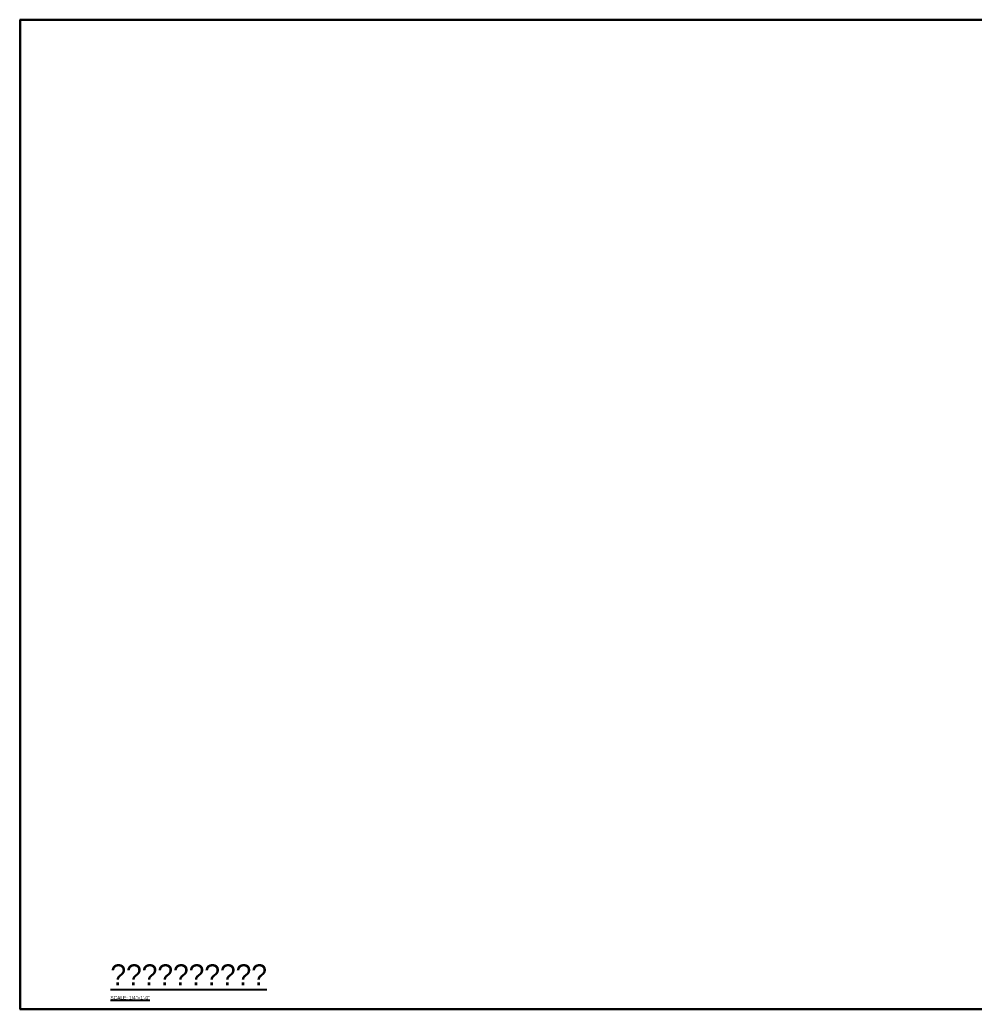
# Paper-space layout 'Roof' of a CAD drawing. Header units: inches. Extents: x 29 to 2208, y 4 to 1132.
# Drawn here: x 29 to 1118, y 4 to 1132 of the extents above; entities that cross this region are included whole.
import ezdxf
from ezdxf.enums import TextEntityAlignment as Align

# ---------------------------------------------------------------- set-up
doc = ezdxf.new("R2010")
doc.units = ezdxf.units.IN
doc.header["$LTSCALE"] = 25
doc.header["$MEASUREMENT"] = 0

# ---------------------------------------------------------------- blocks, each defined once
blk = doc.blocks.new('LayoutBorder')
for p, q in [((1656, 1128), (0, 1128)), ((0, 1128), (0, 0)), ((0.5, 1128), (0.5, 0)), ((1656, 1127.5), (0, 1127.5)), ((0, 0.5), (1656, 0.5)), ((0, 0), (1656, 0))]:
    blk.add_line(p, q)
for tag, p, height in [('BTITLE', (1418.9, 90.5), 4), ('PROJECTNAME', (1461.4, 75.5), 4), ('CONTRACTOR', (1461.5, 65.6), 4), ('ARCHITECT', (1461.3, 55.7), 4), ('PAGETITLE', (215.1, 27.1), 24), ('SCALE', (215.3, 11), 4)]:
    blk.add_attdef(tag, p, '', height=height)
for tag, p in [('PROJECTNUMBER', (1463.8, 4.3)), ('DRAFTER', (1527.6, 4.3)), ('DATE', (1583.4, 4.3)), ('PAGE', (1642.5, 4.3))]:
    blk.add_attdef(tag, text='', height=4).set_placement(p, align=Align.CENTER)

psp = doc.layouts.new('Roof')

# ---------------------------------------------------------------- block references
at = {"lineweight": -3}
ref = psp.add_blockref('LayoutBorder', (29, 4.5), dxfattribs=at)
ref.add_attrib('PAGETITLE', '%%U??????????', (132.4, 31.6), dxfattribs={"height": 24})
ref.add_attrib('SCALE', '%%uSCALE: 1/4"=1\'-0"%%u', (132.4, 15.5), dxfattribs={"height": 4})

doc.saveas('drawing.dxf')
